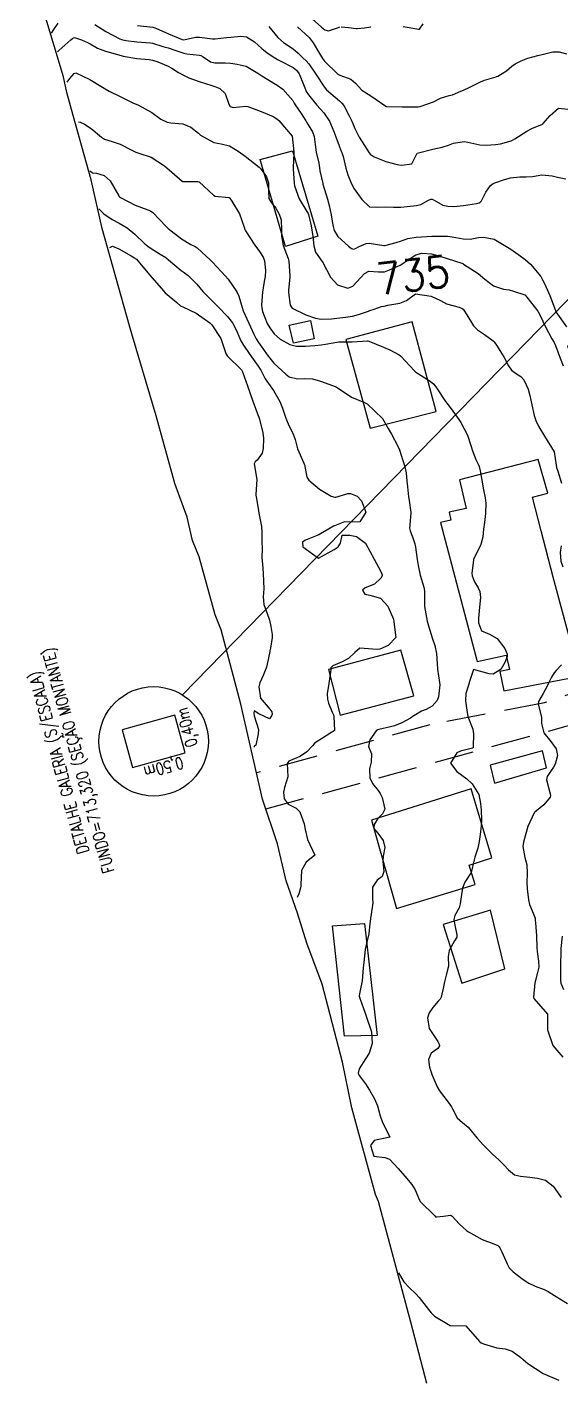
# Model space of a CAD drawing. Header units: metres. Extents: x 298520 to 308411, y 7433745 to 7450750.
# Drawn here: x 298542.6 to 298610.9, y 7450487.6 to 7450660.7 of the extents above; entities that cross this region are included whole.
import ezdxf
from ezdxf.enums import TextEntityAlignment as Align

# ---------------------------------------------------------------- set-up
doc = ezdxf.new("R2010")
doc.units = ezdxf.units.M
doc.header["$LTSCALE"] = 10
doc.linetypes.add('CONTINUO', pattern=[0])
doc.linetypes.add('DASHED', pattern=[0.75, 0.5, -0.25])
for name, color, linetype in [('Area', 45, 'Continuous'), ('Cotas', 45, 'Continuous'), ('Curvas de Nivel 1m', 11, 'Continuous'), ('Curvas de Nivel 5m', 15, 'Continuous'), ('Edificações', 30, 'Continuous'), ('TEXTO', 45, 'Continuous'), ('Vias Secundárias', 230, 'DASHED')]:
    doc.layers.add(name, color=color, linetype=linetype)
doc.styles.add('ROMANS', font='romans', dxfattribs={"height": 0.2})
doc.styles.add('Style-STANDARD', font='STANDARD.shx')

msp = doc.modelspace()

# ---------------------------------------------------------------- linework, layer by layer
at = {"layer": 'Area'}
msp.add_polyline3d([(298593.77, 7450486.99, 739.72), (298591.72, 7450494.84, 739.21), (298588.58, 7450506.63, 738.34), (298587.58, 7450510.3, 738.16), (298587.18, 7450511.19, 738.19), (298584.16, 7450522.28, 741.47), (298582.97, 7450528.13, 737.95), (298580.37, 7450538.13, 742.55), (298578.42, 7450543.38, 738.56), (298577.2, 7450547.23, 738.64), (298575.75, 7450551.35, 738.69), (298574.66, 7450556.11, 743.02), (298572.75, 7450561.81, 738.85), (298569.98, 7450573.96, 750.47), (298567.43, 7450583.49, 745.41), (298566.7, 7450585.41, 744.85), (298564.63, 7450592.81, 744.5), (298563.77, 7450594.94, 740.62), (298563.09, 7450597.91, 751.36), (298561.52, 7450602.21, 751.51), (298559.12, 7450610.9, 740.64), (298556.12, 7450621.06, 754.31), (298555.71, 7450622.42, 740.8), (298552.23, 7450634.86, 747.6), (298550.83, 7450641.09, 747.78), (298548.51, 7450649.33, 739.01), (298547.71, 7450652.26, 736.09), (298547.3, 7450654.28, 737.72), (298544.91, 7450662.22, 749.57)], dxfattribs=at)
at = {"layer": 'Curvas de Nivel 1m', "flags": 128}
for points, elevation in [([(298545.75, 7450659.87), (298546.05, 7450660.34), (298546.6, 7450661.15)], 734), ([(298551.27, 7450660.98), (298552.7, 7450660.09), (298554.49, 7450659.13), (298554.68, 7450659.06), (298555.25, 7450658.93), (298556.68, 7450658.76), (298558.43, 7450658.64), (298558.68, 7450658.59), (298559.98, 7450658.18), (298560.67, 7450657.98), (298561.51, 7450657.7), (298562.67, 7450657.3), (298563.06, 7450657.23), (298564.67, 7450657.06), (298564.85, 7450657), (298565.14, 7450656.82), (298566.07, 7450656.22), (298566.66, 7450656.06), (298567.95, 7450656.07), (298568.66, 7450656.04), (298569.49, 7450655.92), (298570.65, 7450655.65), (298572.13, 7450654.74), (298572.64, 7450654.39), (298573.41, 7450653.94), (298574.62, 7450653.22), (298575.32, 7450652.69), (298576.6, 7450651.27), (298576.81, 7450650.89), (298576.93, 7450650.68), (298577.67, 7450649.57), (298578.27, 7450648.65), (298578.37, 7450648.46), (298578.56, 7450648.15), (298579.13, 7450647.23), (298579.34, 7450646.65), (298579.49, 7450645.6), (298579.62, 7450644.64), (298579.93, 7450643.21), (298580.03, 7450642.64), (298580.09, 7450642.24), (298580.44, 7450640.63), (298580.47, 7450640.52), (298581.05, 7450638.62), (298581.27, 7450637.79), (298581.52, 7450636.62), (298581.73, 7450635.3), (298581.92, 7450634.61), (298582.39, 7450633.83), (298583.75, 7450632.59), (298584.11, 7450632.32), (298584.37, 7450632.23), (298584.63, 7450632.32), (298585.12, 7450632.57), (298586.01, 7450632.94), (298586.38, 7450632.97), (298588.24, 7450632.68), (298588.38, 7450632.68), (298589.84, 7450633.06), (298590.38, 7450633.23), (298591.32, 7450633.57), (298592.39, 7450633.75), (298593.08, 7450633.79), (298594.39, 7450633.89), (298594.95, 7450633.9), (298596.39, 7450633.89), (298597.02, 7450633.8), (298598.39, 7450633.52), (298599.31, 7450633.49), (298600.39, 7450633.69), (298601.01, 7450633.77), (298602.39, 7450633.49), (298604.31, 7450632.35), (298604.37, 7450632.3), (298605.52, 7450631.48), (298606.36, 7450630.89), (298607.02, 7450630.31), (298608.33, 7450628.7), (298608.56, 7450628.3), (298608.8, 7450627.81), (298609.51, 7450626.29), (298610.22, 7450624.35), (298610.24, 7450624.28), (298610.28, 7450624.21), (298611.63, 7450622.26)], 734), ([(298556.76, 7450660.87), (298558.71, 7450660.62), (298559.09, 7450660.5), (298560.7, 7450659.77), (298562.48, 7450659.05), (298562.69, 7450659.03), (298564.18, 7450659.34), (298564.69, 7450659.34), (298566.34, 7450659.15), (298566.69, 7450659.16), (298568.14, 7450659.33), (298568.69, 7450659.37), (298569.97, 7450659.48), (298570.69, 7450659.4), (298571.7, 7450658.74), (298572.67, 7450657.89), (298573.32, 7450657.37), (298574.32, 7450656.71), (298574.53, 7450656.57), (298574.66, 7450656.5), (298575.02, 7450656.34), (298576.65, 7450655.46), (298577.1, 7450655.13), (298577.44, 7450654.67), (298577.99, 7450653.29), (298578.22, 7450652.66), (298578.34, 7450652.38), (298578.61, 7450651.98), (298579.71, 7450650.64), (298580.58, 7450649.65), (298581.32, 7450648.62), (298581.88, 7450647.29), (298582.1, 7450646.61), (298582.53, 7450645.44), (298582.78, 7450644.86), (298582.89, 7450644.6), (298583.05, 7450644.07), (298583.39, 7450642.6), (298583.64, 7450641.75), (298584.11, 7450640.59), (298584.46, 7450639.95), (298585.46, 7450638.57), (298586.43, 7450637.62), (298587.41, 7450637.58), (298588.43, 7450637.63), (298589.49, 7450637.58), (298590.43, 7450637.61), (298591.25, 7450637.69), (298592.44, 7450637.8), (298592.98, 7450637.94), (298593.98, 7450638.47), (298594.28, 7450638.63), (298594.44, 7450638.6), (298594.68, 7450638.47), (298595.83, 7450637.85), (298596.44, 7450637.71), (298597.2, 7450637.66), (298598.44, 7450637.8), (298600.12, 7450638.08), (298600.44, 7450638.15), (298600.6, 7450638.23), (298600.74, 7450638.39), (298601.32, 7450639.52), (298601.9, 7450640.38), (298602.23, 7450640.62), (298602.48, 7450640.72), (298603.7, 7450641.14), (298604.48, 7450641.33), (298605.64, 7450641.48), (298606.48, 7450641.47), (298607.28, 7450641.51), (298608.49, 7450641.75), (298609.8, 7450641.6), (298610.48, 7450641.42), (298611.53, 7450641.21)], 733), ([(298573.53, 7450660.72), (298574.69, 7450659.3), (298575.42, 7450658.69), (298576.67, 7450657.88), (298577.31, 7450657.31), (298577.95, 7450656.66), (298578.32, 7450656.32), (298578.66, 7450655.95), (298579.55, 7450654.64), (298580.62, 7450653), (298580.93, 7450652.63), (298582.6, 7450651.19), (298582.9, 7450650.91), (298583.14, 7450650.6), (298583.79, 7450649.38), (298584.18, 7450648.59), (298584.3, 7450648.32), (298584.55, 7450647.65), (298585.11, 7450646.57), (298586.07, 7450645.02), (298586.37, 7450644.56), (298586.52, 7450644.37), (298587.03, 7450644.04), (298588.51, 7450643.42), (298589.98, 7450643.04), (298590.5, 7450642.96), (298591.86, 7450643.14), (298592.52, 7450644.49), (298594.53, 7450645.03), (298595.71, 7450645.26), (298596.53, 7450645.55), (298597.18, 7450645.79), (298598.54, 7450645.99), (298599.02, 7450645.92), (298600.53, 7450645.57), (298601.36, 7450645.55), (298602.53, 7450645.63), (298603.2, 7450645.69), (298604.54, 7450646.1), (298604.71, 7450646.18), (298605, 7450646.34), (298606.55, 7450647.32), (298607.2, 7450647.67), (298608.56, 7450648.24), (298608.63, 7450648.3), (298609.52, 7450649.34), (298610.59, 7450650.27), (298612.59, 7450650.05)], 732), ([(298577.22, 7450660.67), (298578.69, 7450659.3), (298579.24, 7450658.64), (298580.03, 7450657.27), (298580.4, 7450656.63), (298580.66, 7450656.3), (298582.39, 7450654.61), (298582.63, 7450654.48), (298584.03, 7450653.99), (298584.62, 7450653.45), (298585.44, 7450652.57), (298586.61, 7450651.85), (298588.5, 7450650.54), (298588.59, 7450650.49), (298588.66, 7450650.47), (298590.59, 7450650.45), (298590.65, 7450650.45), (298592.59, 7450650.43), (298592.65, 7450650.44), (298592.93, 7450650.48), (298594.6, 7450651.06), (298595.53, 7450651.53), (298596.61, 7450651.88), (298597.06, 7450651.99), (298598.1, 7450652.43), (298598.45, 7450652.58), (298598.62, 7450652.66), (298599.09, 7450652.88), (298600.63, 7450653.63), (298601.14, 7450653.87), (298602.63, 7450654.3), (298602.69, 7450654.32), (298602.83, 7450654.37), (298603.95, 7450655.05), (298604.65, 7450655.64), (298605.05, 7450655.95), (298605.84, 7450656.33), (298606.67, 7450656.65), (298607.95, 7450657.03), (298608.67, 7450657.18), (298609.89, 7450657.49), (298610.68, 7450657.49), (298611.62, 7450657.21)], 731), ([(298547.76, 7450653.61), (298548.1, 7450654.06), (298548.64, 7450654.7), (298548.87, 7450654.77), (298550.63, 7450653.93), (298552.28, 7450652.97), (298552.48, 7450652.83), (298552.61, 7450652.74), (298553.12, 7450652.45), (298554.6, 7450651.72), (298556.24, 7450650.92), (298556.59, 7450650.77), (298556.86, 7450650.65), (298558.57, 7450649.7), (298559.75, 7450648.88), (298560.56, 7450648.47), (298561.03, 7450648.39), (298562.56, 7450648.25), (298563.56, 7450647.85), (298564.55, 7450647.06), (298564.82, 7450646.82), (298566.53, 7450645.87), (298567.46, 7450645.71), (298568.53, 7450645.46), (298569.61, 7450644.76), (298570.51, 7450644.12), (298572.32, 7450642.73), (298572.49, 7450642.55), (298573.24, 7450641.47), (298573.52, 7450640.71), (298573.51, 7450639.66), (298573.55, 7450638.71), (298573.88, 7450638.15), (298574.43, 7450637.45), (298574.89, 7450636.7), (298575.12, 7450635.99), (298575.19, 7450634.69), (298575.18, 7450633.9), (298575.4, 7450632.69), (298576.03, 7450631.01), (298576.11, 7450630.68), (298576.24, 7450628.78), (298576.24, 7450628.68), (298576.08, 7450626.91), (298576.08, 7450626.68), (298576.29, 7450625.04), (298576.53, 7450624.68), (298578.27, 7450623.82), (298579.51, 7450623.39), (298580.26, 7450623.27), (298581.57, 7450623.31), (298582.26, 7450623.38), (298583.35, 7450623.52), (298584.27, 7450623.66), (298585, 7450623.85), (298586.28, 7450624.3), (298586.47, 7450624.37), (298587.01, 7450624.55), (298587.97, 7450624.86), (298588.29, 7450624.94), (298588.79, 7450625.03), (298590.29, 7450625.3), (298591.16, 7450625.64), (298592.3, 7450626.49), (298594.3, 7450626.2), (298595.49, 7450625.65), (298596.29, 7450625.22), (298597.91, 7450624.8), (298598.29, 7450624.64), (298598.41, 7450624.54), (298598.51, 7450624.42), (298598.86, 7450623.82), (298599.74, 7450622.41), (298600.25, 7450621.91), (298601.13, 7450621.28), (298602.23, 7450620.5), (298602.37, 7450620.37), (298602.77, 7450619.82), (298603.67, 7450618.36), (298604.19, 7450617.3), (298604.58, 7450616.73), (298605.12, 7450616.34), (298605.79, 7450615.93), (298606.17, 7450615.49), (298606.74, 7450614.31), (298606.96, 7450613.5), (298607.18, 7450612.31), (298607.49, 7450610.93), (298607.7, 7450610.3), (298608.1, 7450609.48), (298608.8, 7450608.29), (298610.06, 7450606.28), (298610.32, 7450604.55), (298610.36, 7450604.28), (298610.5, 7450603.81), (298610.99, 7450602.27)], 736), ([(298549.18, 7450648.53), (298549.41, 7450648.47), (298549.95, 7450648.2), (298550.55, 7450647.85), (298551.04, 7450647.48), (298551.65, 7450646.97), (298552.14, 7450646.57), (298552.54, 7450646.32), (298553.5, 7450645.98), (298554.53, 7450645.66), (298555.93, 7450644.93), (298556.52, 7450644.63), (298556.91, 7450644.52), (298558.51, 7450644.01), (298560.2, 7450642.87), (298560.49, 7450642.62), (298562.13, 7450641.2), (298562.47, 7450640.92), (298562.52, 7450640.9), (298564.47, 7450640.89), (298564.64, 7450640.82), (298566.46, 7450639.12), (298566.68, 7450639.02), (298568.44, 7450638.83), (298568.52, 7450638.77), (298568.83, 7450638.38), (298569.81, 7450636.76), (298570.41, 7450635.03), (298570.49, 7450634.75), (298570.57, 7450634.58), (298571.75, 7450632.74), (298572.36, 7450631.91), (298572.82, 7450631.18), (298572.99, 7450630.72), (298573.12, 7450629.5), (298573.07, 7450628.72), (298572.96, 7450628.08), (298572.74, 7450626.72), (298572.62, 7450625.06), (298572.65, 7450624.72), (298572.76, 7450624.23), (298573.33, 7450622.71), (298573.66, 7450622.13), (298574.24, 7450621.38), (298575, 7450620.69), (298576.23, 7450620.02), (298577.07, 7450619.82), (298578.22, 7450619.8), (298579.45, 7450619.87), (298580.23, 7450619.95), (298580.81, 7450620.05), (298582.23, 7450620.32), (298582.5, 7450620.34), (298584.23, 7450620.36), (298586.16, 7450620.49), (298586.23, 7450620.48), (298586.35, 7450620.44), (298588.22, 7450619.69), (298589.01, 7450619.32), (298590.21, 7450618.67), (298590.43, 7450618.51), (298592.19, 7450616.64), (298592.36, 7450616.49), (298594.17, 7450615.3), (298594.64, 7450614.93), (298595, 7450614.46), (298596.14, 7450612.73), (298596.35, 7450612.44), (298597.08, 7450611.48), (298597.84, 7450610.42), (298598.11, 7450610.02), (298598.98, 7450608.41), (298599.4, 7450607.08), (298599.6, 7450606.4), (298600.05, 7450605.31), (298600.34, 7450604.69), (298600.44, 7450604.39), (298600.59, 7450603.84), (298600.86, 7450602.39), (298601, 7450601.39), (298601.21, 7450600.38), (298601.3, 7450599.7), (298601.26, 7450598.38), (298601.13, 7450597.21), (298601.03, 7450596.38), (298600.92, 7450595.37), (298600.66, 7450594.39), (298599.91, 7450592.85), (298599.75, 7450592.55), (298599.72, 7450592.4), (298599.52, 7450590.76), (298599.55, 7450590.4), (298599.87, 7450589.63), (298600.32, 7450588.86), (298600.53, 7450588.39), (298600.61, 7450587.62), (298600.51, 7450586.39), (298600.39, 7450584.97), (298600.37, 7450584.39), (298600.74, 7450583.34), (298601.79, 7450582.93), (298602.78, 7450582.36), (298603.76, 7450581.09), (298604.04, 7450580.35), (298604.02, 7450580.08), (298603.74, 7450579.3), (298603.39, 7450578.7), (298603.14, 7450578.36), (298602.26, 7450577.83), (298601.73, 7450577.86), (298599.73, 7450578.4), (298599.23, 7450576.88), (298599.1, 7450576.41), (298598.77, 7450575.33), (298598.69, 7450574.41), (298598.86, 7450573.22), (298599.02, 7450572.41), (298599.64, 7450570.75), (298599.71, 7450570.4), (298599.72, 7450570.32), (298599.67, 7450568.4), (298599.65, 7450568.36), (298599.61, 7450568.35), (298598.06, 7450567.96), (298597.61, 7450567.74), (298596.79, 7450566.43), (298597.58, 7450565.35), (298598.89, 7450564.41), (298599.56, 7450563.76), (298600.42, 7450562.39), (298600.64, 7450561.27), (298600.71, 7450560.39), (298600.77, 7450559.11), (298600.71, 7450558.39), (298600.59, 7450557.28), (298600.47, 7450556.39), (298600.3, 7450555.55), (298599.92, 7450554.4), (298599.81, 7450554.03), (298599.42, 7450552.4), (298598.61, 7450551.2), (298598.33, 7450550.41), (298598.2, 7450549.6), (298598.03, 7450548.41), (298597.89, 7450547.9), (298597.36, 7450546.92), (298597.2, 7450546.42), (298597.34, 7450545.66), (298597.61, 7450544.42), (298597.58, 7450544.16), (298597.32, 7450543.67), (298596.64, 7450542.43), (298596.51, 7450541.65), (298596.54, 7450540.43), (298596.26, 7450539.45), (298596.01, 7450538.44), (298595.89, 7450537.8), (298595.58, 7450536.45), (298595.47, 7450536.21), (298595.23, 7450535.95), (298594.52, 7450535.15), (298594.04, 7450534.46), (298593.84, 7450533.82), (298594.08, 7450532.46), (298595.17, 7450530.79), (298595.36, 7450530.45), (298595.39, 7450530.21), (298595.15, 7450529.88), (298594.3, 7450529.3), (298593.99, 7450528.46), (298594.1, 7450527.48), (298594.46, 7450526.46), (298595.1, 7450524.99), (298595.4, 7450524.45), (298596.5, 7450523.01), (298596.93, 7450522.43), (298597.06, 7450522.16), (298597.64, 7450521.02), (298598.31, 7450520.41), (298599.03, 7450519.8), (298600.21, 7450518.39), (298601, 7450517.51), (298602.18, 7450516.37), (298602.99, 7450515.64), (298603.62, 7450514.99), (298604.2, 7450514.34), (298604.96, 7450513.72), (298605.74, 7450513.55), (298606.96, 7450513.43), (298607.94, 7450513.31), (298608.95, 7450513.05), (298609.94, 7450512.27), (298610.93, 7450510.81)], 737), ([(298550.66, 7450642.26), (298550.77, 7450642.14), (298550.98, 7450641.98), (298551.52, 7450641.94), (298552.48, 7450641.63), (298553.23, 7450640.95), (298554.35, 7450639.05), (298554.41, 7450638.94), (298554.45, 7450638.9), (298554.56, 7450638.83), (298556.44, 7450637.85), (298558.07, 7450637.25), (298558.43, 7450637.11), (298558.71, 7450636.89), (298560.41, 7450635.12), (298560.67, 7450634.87), (298562.38, 7450633.52), (298563.57, 7450632.83), (298564.11, 7450632.56), (298564.37, 7450632.37), (298566.08, 7450630.8), (298566.35, 7450630.54), (298568, 7450628.78), (298568.33, 7450628.38), (298569.45, 7450626.76), (298569.73, 7450626.19), (298570.13, 7450624.75), (298570.28, 7450624.34), (298570.97, 7450622.74), (298571.64, 7450621.33), (298571.95, 7450620.73), (298572.23, 7450620.26), (298572.86, 7450619.36), (298573.35, 7450618.71), (298574.2, 7450617.64), (298575.22, 7450616.69), (298575.73, 7450616.23), (298576.17, 7450615.87), (298577.22, 7450615.62), (298578.17, 7450615.66), (298579.14, 7450615.61), (298580.17, 7450615.3), (298582.16, 7450614.61), (298584.14, 7450613.26), (298585.77, 7450612.57), (298586.05, 7450612.48), (298586.13, 7450612.42), (298588.11, 7450610.54), (298588.82, 7450609.25), (298589.24, 7450608.53), (298590.07, 7450606.98), (298590.27, 7450606.52), (298590.7, 7450605.16), (298590.9, 7450604.51), (298591.11, 7450603.58), (298591.22, 7450602.5), (298591.29, 7450601.78), (298591.43, 7450600.5), (298591.52, 7450600.03), (298591.72, 7450598.49), (298591.57, 7450596.87), (298591.56, 7450596.5), (298591.63, 7450596.18), (298591.93, 7450595.38), (298592.24, 7450594.49), (298592.33, 7450594.08), (298592.54, 7450592.48), (298592.64, 7450591.74), (298592.9, 7450590.48), (298593.38, 7450588.95), (298593.47, 7450588.47), (298593.45, 7450586.85), (298593.47, 7450586.47), (298593.8, 7450584.61), (298593.83, 7450584.47), (298593.84, 7450584.43), (298594.46, 7450582.46), (298594.77, 7450581.46), (298594.98, 7450580.46), (298595.08, 7450579.12), (298595.14, 7450578.46), (298595.4, 7450576.76), (298595.42, 7450576.45), (298595.25, 7450574.89), (298595.1, 7450574.46), (298594.43, 7450573.71), (298593.67, 7450573.29), (298593.08, 7450573.06), (298592.12, 7450572.49), (298591.86, 7450572.29), (298591.66, 7450572.16), (298590.58, 7450571.58), (298589.64, 7450571.21), (298589.1, 7450571.06), (298587.64, 7450570.74), (298587.48, 7450570.7), (298587.26, 7450570.55), (298586.48, 7450569.41), (298586.32, 7450568.56), (298586.67, 7450567.62), (298586.62, 7450566.55), (298586.42, 7450565.71), (298586.48, 7450564.56), (298586.83, 7450563.82), (298587.55, 7450562.9), (298587.8, 7450562.54), (298588.04, 7450562.03), (298588.38, 7450560.53), (298588.11, 7450559.93), (298587.5, 7450559.32), (298587.01, 7450558.55), (298586.99, 7450558.05), (298587.48, 7450557.44), (298588.16, 7450556.53), (298588.37, 7450555.62), (298588.19, 7450554.53), (298588.15, 7450553.82), (298588.26, 7450552.53), (298588.04, 7450551.91), (298587.41, 7450551.43), (298586.83, 7450550.55), (298586.82, 7450549.11), (298586.85, 7450548.55), (298586.77, 7450547.95), (298586.57, 7450546.55), (298586.43, 7450545.46), (298586.33, 7450544.55), (298586.06, 7450543.31), (298585.88, 7450542.56), (298585.69, 7450540.96), (298585.64, 7450540.56), (298585.61, 7450540.23), (298585.47, 7450538.57), (298585.24, 7450537.32), (298585.11, 7450536.69), (298585.12, 7450536.57), (298585.23, 7450536.19), (298585.66, 7450535.01), (298585.81, 7450534.56), (298586.16, 7450533.52), (298586.53, 7450532.55), (298586.67, 7450532.04), (298586.76, 7450530.55), (298586.4, 7450529.3), (298585.93, 7450528.56), (298585.12, 7450527.29), (298584.97, 7450526.71), (298585.11, 7450526.42), (298585.93, 7450525.38), (298586.44, 7450524.56), (298587.08, 7450523.43), (298587.46, 7450522.54), (298587.79, 7450521.28), (298588.06, 7450520.53), (298589.01, 7450518.52), (298587.01, 7450518.1), (298586.55, 7450517.46), (298586.99, 7450516.12), (298588.38, 7450515.92), (298588.98, 7450515.72), (298590.11, 7450514.51), (298590.96, 7450513.56), (298591.85, 7450512.49), (298592.26, 7450511.8), (298592.82, 7450510.47), (298592.92, 7450510.31), (298594.78, 7450508.45), (298594.89, 7450508.36), (298595.02, 7450508.32), (298595.88, 7450508.44), (298596.77, 7450508.55), (298596.89, 7450508.51), (298597, 7450508.43), (298597.9, 7450507.43), (298598.87, 7450506.54), (298599.08, 7450506.4), (298600.86, 7450505.42), (298602.33, 7450504.89), (298602.86, 7450504.66), (298603.01, 7450504.51), (298603.1, 7450504.36), (298603.35, 7450503.84), (298604.02, 7450502.34), (298604.29, 7450501.81), (298604.81, 7450501.28), (298606.1, 7450500.32), (298606.8, 7450499.84), (298607.63, 7450499.46), (298608.78, 7450499.02), (298609.28, 7450498.78), (298610.08, 7450498.27), (298610.51, 7450498), (298610.77, 7450497.83), (298611.77, 7450497.24)], 738), ([(298551.82, 7450637.4), (298552.42, 7450636.74), (298553.49, 7450636.03), (298554.41, 7450635.56), (298555.43, 7450634.93), (298556.39, 7450634.14), (298557.69, 7450632.9), (298558.07, 7450632.59), (298558.37, 7450632.39), (298559.65, 7450631.58), (298560.36, 7450631.13), (298560.7, 7450630.87), (298562.34, 7450629.48), (298562.7, 7450629.21), (298563.21, 7450628.84), (298564.32, 7450627.73), (298565.12, 7450626.81), (298566.29, 7450625.59), (298567.13, 7450624.79), (298568.27, 7450623.61), (298568.89, 7450622.77), (298569.37, 7450621.89), (298569.85, 7450620.76), (298569.97, 7450620.49), (298570.23, 7450620.07), (298571.13, 7450618.74), (298572.19, 7450617.26), (298572.51, 7450616.73), (298573.07, 7450615.61), (298573.71, 7450614.71), (298574.15, 7450614.13), (298574.96, 7450612.7), (298575.3, 7450611.87), (298575.68, 7450610.69), (298575.79, 7450610.36), (298576.1, 7450609.63), (298576.63, 7450608.67), (298576.91, 7450607.84), (298577.2, 7450606.67), (298578.04, 7450604.81), (298578.09, 7450604.71), (298578.1, 7450604.66), (298578.43, 7450603.05), (298578.65, 7450602.65), (298580.01, 7450601.49), (298581.53, 7450600.61), (298581.99, 7450600.45), (298582.13, 7450600.47), (298582.54, 7450600.6), (298583.67, 7450600.92), (298584, 7450600.95), (298584.87, 7450600.58), (298585.42, 7450600.01), (298585.97, 7450598.56), (298585.21, 7450597.32), (298583.95, 7450597.25), (298583.23, 7450597.32), (298581.95, 7450596.82), (298581.82, 7450596.74), (298581.59, 7450596.61), (298579.93, 7450595.66), (298578.23, 7450594.96), (298577.92, 7450594.77), (298577.87, 7450594.71), (298577.86, 7450594.66), (298577.92, 7450594.12), (298579.9, 7450592.64), (298581.91, 7450593.78), (298582.44, 7450594.09), (298582.7, 7450594.6), (298582.92, 7450595.61), (298583.93, 7450595.62), (298584.77, 7450595.42), (298585.92, 7450594.56), (298587.04, 7450592.55), (298587.88, 7450590.96), (298588.04, 7450590.54), (298588.03, 7450590.38), (298587.87, 7450590.08), (298587.07, 7450589.34), (298585.86, 7450588.88), (298585.52, 7450588.57), (298585.85, 7450588.04), (298586.48, 7450587.92), (298587.84, 7450587.53), (298588.78, 7450586.53), (298589.49, 7450584.84), (298589.56, 7450584.52), (298589.78, 7450582.52), (298588.81, 7450581.49), (298587.76, 7450581.01), (298587.35, 7450580.95), (298585.76, 7450581.1), (298585.19, 7450581.14), (298584.54, 7450580.58), (298583.75, 7450579.83), (298582.94, 7450579.4), (298581.74, 7450578.86), (298581.49, 7450578.61), (298581.46, 7450578.35), (298581.21, 7450576.62), (298581.02, 7450575.3), (298581.05, 7450574.62), (298581.18, 7450574.11), (298581.67, 7450572.96), (298581.83, 7450572.61), (298581.86, 7450572.41), (298581.93, 7450570.61), (298581.77, 7450570.47), (298581.63, 7450570.39), (298580.9, 7450569.9), (298579.62, 7450569.11), (298579.35, 7450568.91), (298579.12, 7450568.64), (298578.4, 7450567.86), (298577.6, 7450567.32), (298577.15, 7450567.12), (298576.12, 7450566.67), (298575.88, 7450566.38), (298575.96, 7450564.68), (298575.55, 7450563.31), (298575.41, 7450562.69), (298575.53, 7450561.85), (298576.01, 7450561.16), (298577.05, 7450560.67), (298577.52, 7450560.2), (298578.08, 7450558.65), (298578.21, 7450557.93), (298578.49, 7450556.65), (298579.44, 7450554.64), (298578.33, 7450553.76), (298577.73, 7450552.66), (298577.63, 7450550.88), (298577.64, 7450550.66), (298577.61, 7450550.45), (298577.39, 7450549.71), (298577.19, 7450549.21)], 739), ([(298610.95, 7450594.26), (298610.8, 7450593.38), (298610.89, 7450592.27), (298611.15, 7450591.53)], 736), ([(298611, 7450579.01), (298610.29, 7450578.27), (298610.04, 7450577.96), (298609.72, 7450577.42), (298609.33, 7450576.66), (298609.15, 7450576.29), (298608.64, 7450575.35), (298608.04, 7450574.3), (298608.01, 7450573.97), (298608.42, 7450572.29), (298608.45, 7450571.5), (298608.73, 7450570.29), (298609.62, 7450569.18), (298610.32, 7450568.27), (298610.49, 7450567.38), (298610.16, 7450566.27), (298609.95, 7450565.9), (298609.57, 7450565.34), (298609.15, 7450564.7), (298609.08, 7450564.28), (298609.54, 7450562.48), (298609.6, 7450562.28), (298609.6, 7450562.22), (298609.54, 7450562.05), (298608.74, 7450561.07), (298607.79, 7450560.3), (298607.62, 7450560.19), (298607.51, 7450560.06), (298606.69, 7450558.31), (298606.4, 7450557.24), (298606.14, 7450556.32), (298606.05, 7450555.74), (298606.31, 7450554.32), (298606.54, 7450553.42), (298606.61, 7450552.32), (298606.57, 7450551.15), (298606.61, 7450550.32), (298606.77, 7450548.92), (298606.9, 7450548.31), (298607.36, 7450547.2), (298607.61, 7450546.56), (298607.64, 7450546.31), (298607.67, 7450545.99), (298607.78, 7450544.3), (298607.83, 7450542.82), (298607.87, 7450542.3), (298608.05, 7450541.05), (298608.09, 7450540.3), (298607.94, 7450539.63), (298607.56, 7450538.31), (298607.4, 7450536.47), (298607.46, 7450536.31), (298609.2, 7450534.28), (298609.18, 7450532.28), (298609.88, 7450530.27), (298611.14, 7450528.77)], 736), ([(298590.14, 7450501.17), (298590.8, 7450500.03), (298591.54, 7450499.24), (298592.34, 7450498.48), (298592.78, 7450498), (298593.99, 7450496.46), (298594.32, 7450496.03), (298594.74, 7450495.63), (298596.73, 7450494.43), (298598.73, 7450494.4), (298600.51, 7450492.38), (298600.7, 7450492.23), (298600.99, 7450492.08), (298602.7, 7450491.57), (298603.78, 7450491.43), (298604.69, 7450491.16), (298605.77, 7450490.32), (298606.68, 7450489.55), (298608.66, 7450488.29), (298610.65, 7450487.43)], 739)]:
    msp.add_lwpolyline(points, dxfattribs=dict(at, elevation=elevation))
at = {"layer": 'Curvas de Nivel 5m', "flags": 128}
for points, elevation in [([(298578.73, 7450662.06), (298580.28, 7450660.63), (298580.71, 7450660.3), (298581.18, 7450660.15), (298582.47, 7450660.61), (298582.65, 7450660.68)], 730), ([(298582.8, 7450660.69), (298583.72, 7450660.59), (298584.71, 7450660.46), (298584.83, 7450660.46), (298585.8, 7450660.57), (298586.61, 7450660.66)], 730), ([(298590.72, 7450660.74), (298592, 7450660.5), (298592.71, 7450660.36), (298592.81, 7450660.39), (298592.9, 7450660.49), (298593.3, 7450661.06)], 730), ([(298546.52, 7450657.47), (298546.67, 7450657.66), (298548.22, 7450659.01), (298548.47, 7450659.23), (298548.69, 7450659.31), (298549.59, 7450659), (298550.35, 7450658.66), (298550.68, 7450658.5), (298551.65, 7450657.95), (298552.67, 7450657.55), (298553.13, 7450657.42), (298554.66, 7450657), (298554.91, 7450656.94), (298556.66, 7450656.64), (298558.24, 7450656.48), (298558.66, 7450656.41), (298559.35, 7450656.18), (298560.65, 7450655.66), (298561.16, 7450655.37), (298562, 7450654.85), (298562.64, 7450654.48), (298563.32, 7450654.15), (298564.63, 7450653.68), (298566.25, 7450653.17), (298566.62, 7450653.05), (298567.26, 7450652.79), (298567.97, 7450652.14), (298568.42, 7450650.77), (298568.59, 7450650.49), (298568.99, 7450650.37), (298570.59, 7450650.53), (298570.85, 7450650.48), (298572.58, 7450649.83), (298574.09, 7450649.19), (298574.57, 7450648.91), (298574.82, 7450648.7), (298576.54, 7450646.68), (298576.73, 7450644.68), (298576.74, 7450644.46), (298576.67, 7450642.68), (298576.68, 7450642.49), (298576.78, 7450640.68), (298576.83, 7450640.31), (298577.44, 7450638.67), (298578.43, 7450637.03), (298578.57, 7450636.8), (298578.62, 7450636.66), (298578.97, 7450635.21), (298579.06, 7450634.65), (298579.16, 7450633.88), (298579.31, 7450632.65), (298579.54, 7450631.82), (298580.35, 7450630.68), (298580.4, 7450630.63), (298580.45, 7450630.53), (298581.43, 7450628.62), (298582.32, 7450627.65), (298583.67, 7450627.24), (298584.31, 7450627.49), (298585.32, 7450628.58), (298585.78, 7450629.12), (298586.34, 7450629.39), (298587.58, 7450629.3), (298588.33, 7450629.32), (298589.21, 7450629.66), (298590.35, 7450630.17), (298590.56, 7450630.29), (298590.88, 7450630.5), (298591.76, 7450631.1), (298592.36, 7450631.5), (298593.13, 7450631.72), (298594.36, 7450631.61), (298595.29, 7450631.38), (298596.36, 7450631.03), (298598.23, 7450630.42), (298598.35, 7450630.37), (298598.46, 7450630.31), (298600.33, 7450629.11), (298601.2, 7450628.38), (298602.31, 7450627.54), (298603.55, 7450627.11), (298604.31, 7450627.01), (298604.83, 7450626.86), (298606.3, 7450626.35), (298606.34, 7450626.32), (298606.55, 7450626.06), (298607.95, 7450624.3), (298608.27, 7450623.72), (298608.95, 7450622.29), (298609.77, 7450620.75), (298610.05, 7450620.28), (298610.23, 7450619.9), (298610.83, 7450618.27), (298611.22, 7450617.29)], 735), ([(298553.22, 7450632.41), (298553.56, 7450632.58), (298554.37, 7450632.24), (298555.93, 7450631.35), (298556.35, 7450631.11), (298556.47, 7450631.03), (298556.61, 7450630.92), (298557.41, 7450629.97), (298558.33, 7450628.89), (298560.06, 7450626.87), (298560.3, 7450626.63), (298561.77, 7450625.38), (298562.28, 7450624.94), (298562.34, 7450624.91), (298562.53, 7450624.85), (298564.27, 7450624.04), (298566.01, 7450622.8), (298566.25, 7450622.55), (298567.42, 7450620.79), (298568.01, 7450618.99), (298568.07, 7450618.78), (298568.21, 7450618.58), (298570.04, 7450616.75), (298570.11, 7450616.67), (298570.18, 7450616.52), (298570.82, 7450614.74), (298571.16, 7450613.73), (298571.49, 7450612.74), (298572.12, 7450611.15), (298572.28, 7450610.73), (298572.36, 7450610.47), (298572.79, 7450608.72), (298572.85, 7450607.96), (298572.84, 7450606.72), (298572.69, 7450606.09), (298572.05, 7450605.22), (298571.79, 7450604.99), (298571.66, 7450604.73), (298572.02, 7450602.73), (298571.89, 7450600.83), (298571.9, 7450600.73), (298571.99, 7450600.31), (298572.22, 7450598.73), (298572.27, 7450598.42), (298572.61, 7450596.72), (298572.65, 7450596), (298572.66, 7450594.72), (298572.68, 7450593.96), (298572.66, 7450592.72), (298572.73, 7450591.89), (298572.82, 7450590.72), (298572.86, 7450589.73), (298572.9, 7450588.72), (298572.84, 7450587.73), (298572.92, 7450586.72), (298573.56, 7450584.96), (298573.65, 7450584.71), (298573.8, 7450583.92), (298573.96, 7450582.88), (298573.98, 7450582.71), (298573.99, 7450582.5), (298573.76, 7450581.13), (298573.69, 7450580.78), (298573.67, 7450580.71), (298573.35, 7450579.1), (298573.25, 7450578.71), (298572.81, 7450577.63), (298572.41, 7450576.72), (298572.25, 7450576.18), (298572.49, 7450574.72), (298573.67, 7450573.33), (298573.95, 7450572.99), (298573.97, 7450572.71), (298573.9, 7450572.47), (298573.65, 7450572.11), (298572.27, 7450572.72), (298571.67, 7450573.12), (298571.63, 7450572.8), (298571.66, 7450572.47), (298572.22, 7450570.72), (298572.18, 7450570.17), (298571.88, 7450568.73), (298571.73, 7450568.61), (298571.69, 7450568.56), (298571.68, 7450568.51), (298571.68, 7450568.45)], 740), ([(298611.06, 7450544.26), (298610.91, 7450542.67), (298610.89, 7450542.26), (298610.85, 7450540.7), (298610.86, 7450540.26), (298610.87, 7450538.65), (298610.9, 7450538.26), (298611.24, 7450537.45)], 735)]:
    msp.add_lwpolyline(points, dxfattribs=dict(at, elevation=elevation))
at = {"layer": 'Edificações'}
for points in [[(298575.66, 7450632.56), (298572.43, 7450643.69), (298576.56, 7450644.81), (298579.81, 7450633.88)], [(298578.88, 7450623.07), (298579.36, 7450620.75), (298576.7, 7450620.19), (298576.17, 7450622.48)], [(298591.9, 7450622.93), (298583.4, 7450620.67), (298586.52, 7450609.29), (298594.95, 7450611.42)], [(298608, 7450605.29), (298597.95, 7450602.7), (298598.8, 7450599.02), (298596.61, 7450598.53), (298596.83, 7450597.51), (298595.52, 7450597.23), (298600.21, 7450579.43), (298603.89, 7450580.25), (298604.34, 7450578.39), (298603.09, 7450578.14), (298603.63, 7450575.69), (298613.33, 7450577.54), (298609.92, 7450590.22), (298608.37, 7450596.14), (298607.27, 7450600.48), (298609.25, 7450600.96)], [(298592.11, 7450575.03), (298590.45, 7450580.87), (298581.2, 7450578.4), (298582.67, 7450572.54)], [(298609.07, 7450565.8), (298608.57, 7450567.99), (298601.86, 7450566.17), (298602.4, 7450563.87)], [(298602.09, 7450554.29), (298599.43, 7450563.14), (298586.7, 7450559.1), (298589.89, 7450547.82), (298599.93, 7450550.87), (298599.17, 7450553.34)], [(298598.24, 7450538.26), (298603.74, 7450540.08), (298601.92, 7450547.6), (298595.86, 7450545.76)], [(298581.69, 7450545.59), (298585.77, 7450545.87), (298587.4, 7450531.56), (298583.25, 7450531.45)]]:
    msp.add_lwpolyline(points, close=True, dxfattribs=at)
at = {"layer": 'TEXTO', "linetype": 'CONTINUO'}
msp.add_polyline3d([(298562.49, 7450575.18, 0), (298716.24, 7450732.91, 0)], dxfattribs=at)
msp.add_polyline3d([(298561.53, 7450572.55, 0), (298554.77, 7450570.7, 0), (298556.1, 7450565.87, 0), (298562.85, 7450567.72, 0), (298561.53, 7450572.55, 0)], close=True, dxfattribs=at)
msp.add_circle((298558.81, 7450569.21), 7, dxfattribs=at)
at = {"layer": 'Vias Secundárias', "elevation": 739.78}
msp.add_lwpolyline([(298573.18, 7450560.55), (298623.34, 7450574.4), (298658.83, 7450584.11), (298696.51, 7450595.99, 0.421534), (298697.9, 7450599.91), (298696.23, 7450615.03), (298692.16, 7450614.63), (298694.41, 7450601.85, -0.262544), (298693.51, 7450599.31), (298673.65, 7450593.17), (298645.87, 7450585.69), (298630.62, 7450581.75, -0.448627), (298628.55, 7450583.14), (298626.9, 7450587.57), (298616.22, 7450620.4), (298615.87, 7450621.38), (298611.74, 7450619.86), (298621.84, 7450591.21), (298624.84, 7450582.61, -0.388009), (298623.29, 7450578.99), (298608.6, 7450574.09), (298594.16, 7450571.32), (298571.98, 7450565.18)], format="xyb", dxfattribs=at)

# ---------------------------------------------------------------- texts
at = {"layer": 'Cotas', "style": 'Style-STANDARD'}
msp.add_text('735', height=4, rotation=7.074, dxfattribs=at).set_placement((298592.02, 7450628.9, 735), align=Align.MIDDLE_CENTER)
at = {"layer": 'TEXTO', "style": 'ROMANS', "width": 0.8}
for s, rotation, p in [('FUNDO=713,320 (SEÇÃO MONTANTE)', 105.3322, (298553.83, 7450552.59)), ('DETALHE GALERIA (S/ESCALA)', 105.3322, (298550.57, 7450555.06)), ('0,40m', 105.3322, (298564.45, 7450568.73)), ('0,50m', 195.3322, (298562.39, 7450567.24))]:
    msp.add_text(s, height=1.5, rotation=rotation, dxfattribs=at).set_placement(p)

doc.saveas('drawing.dxf')
